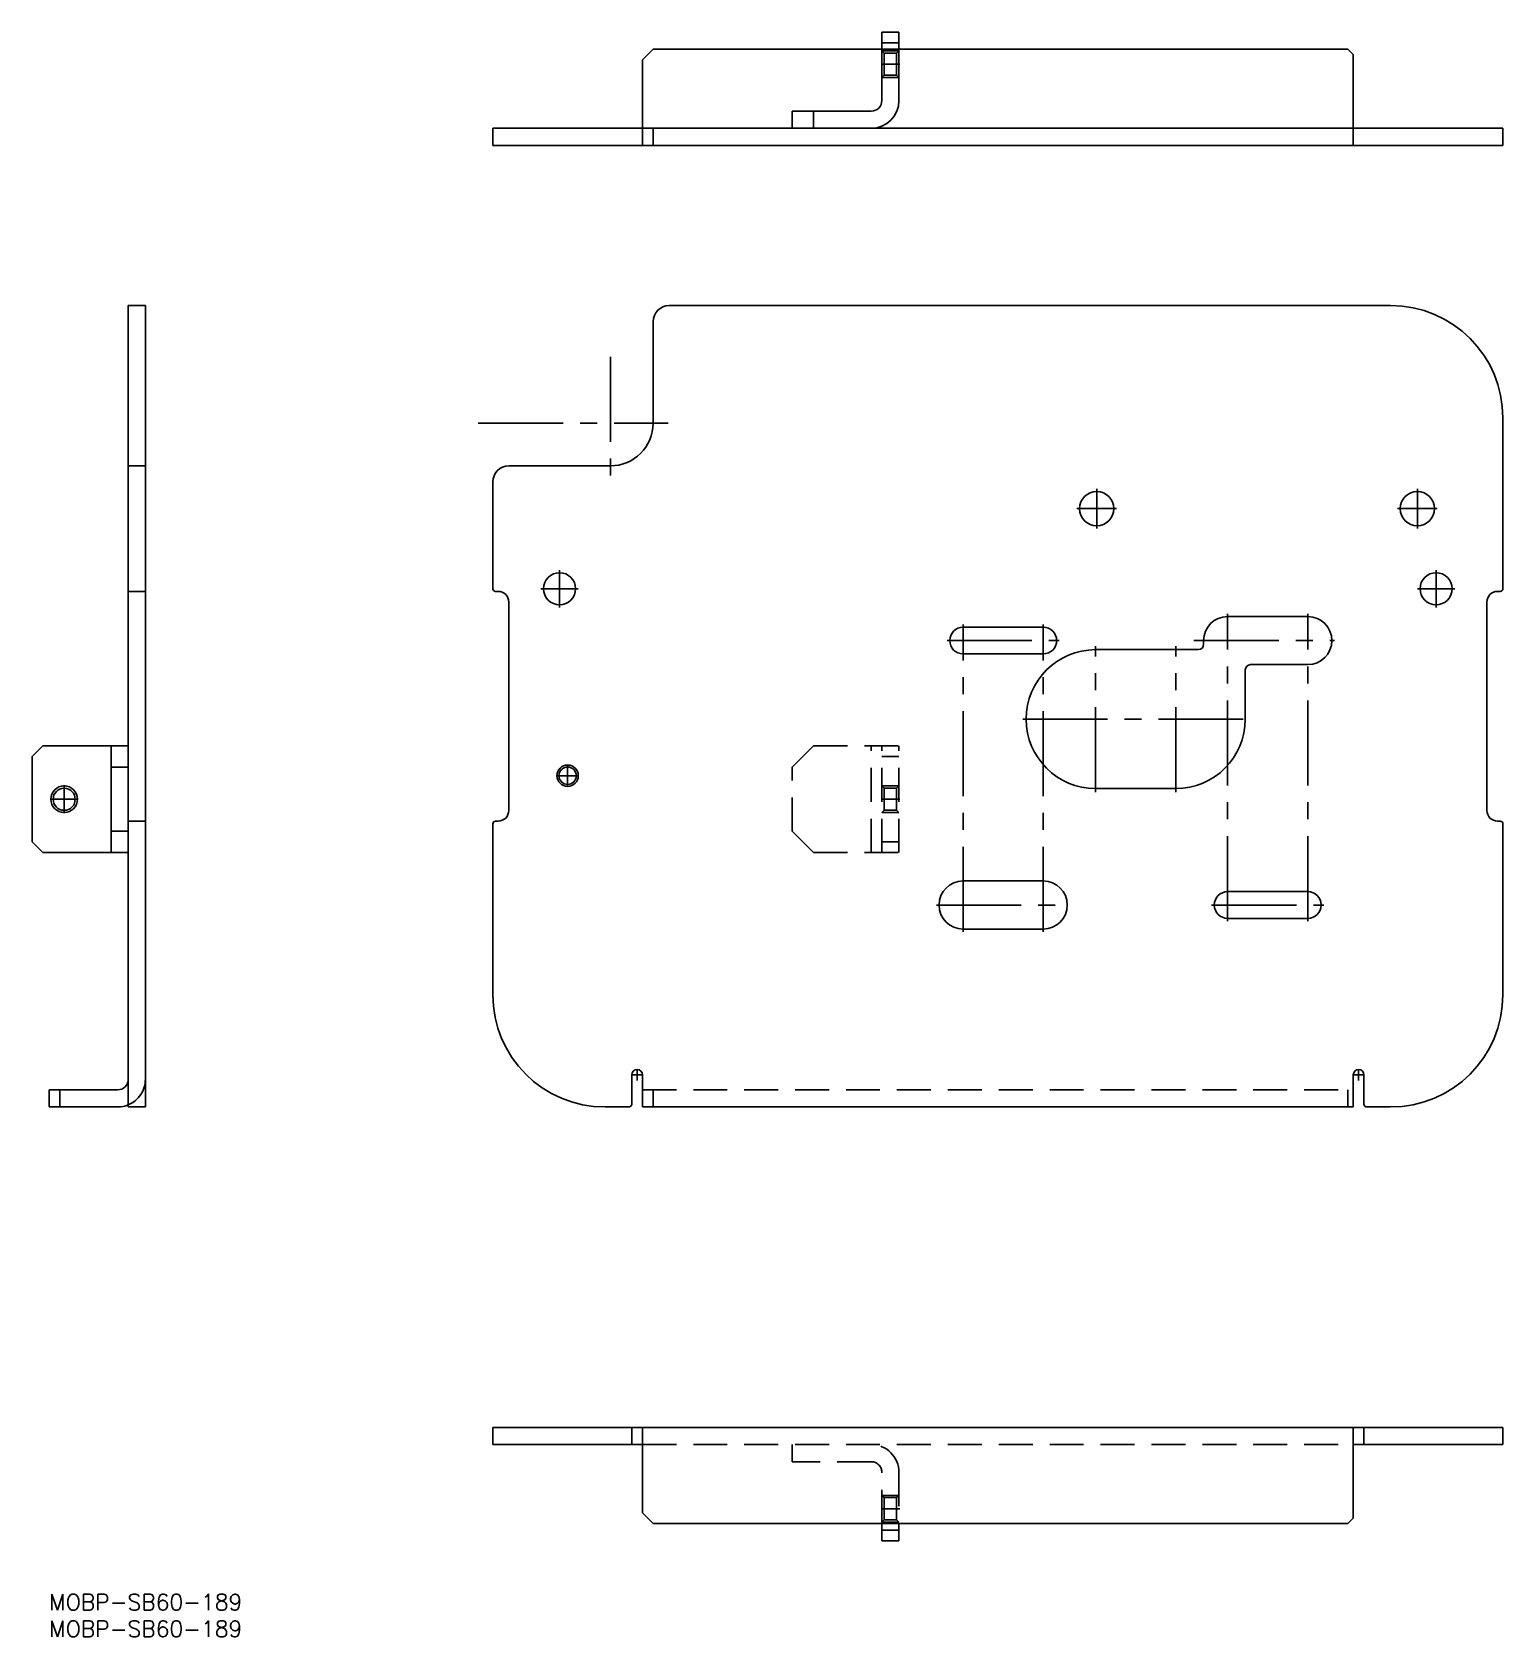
# Model space of a CAD drawing. Extents: x -3 to 272, y -8 to 292.
import ezdxf

# ---------------------------------------------------------------- set-up
doc = ezdxf.new("R2010")
doc.units = 0
doc.header["$LTSCALE"] = 0.5
doc.linetypes.add('CENTER', pattern=[50.8, 31.75, -6.35, 6.35, -6.35])
doc.linetypes.add('DASHED', pattern=[19.05, 12.7, -6.35])
for name, color, linetype in [('MSM_CENTER', 1, 'CENTER'), ('MSM_CONTINUOUS', 7, 'CONTINUOUS'), ('MSM_DASHED', 4, 'DASHED'), ('MSM_NARROW', 5, 'CONTINUOUS'), ('MSM_PART_NUMBER', 7, 'CONTINUOUS')]:
    doc.layers.add(name, color=color, linetype=linetype)
doc.styles.get("Standard").update_dxf_attribs({"font": 'txt.shx', "height": 3, "bigfont": 'bigfont.shx'})

msp = doc.modelspace()

# ---------------------------------------------------------------- linework, layer by layer
at = {"layer": 'MSM_CENTER'}
for p, q in [((155.64, 286.4), (159.16, 286.4)), ((105, 231.602), (105, 209.021)), ((80.29, 219.2), (115.822, 219.2)), ((196, 199.5), (196, 206.9)), ((256, 199.5), (256, 206.9)), ((192.3, 203.2), (199.7, 203.2)), ((252.3, 203.2), (259.7, 203.2)), ((95.5, 184.7), (95.5, 191.7)), ((259.5, 184.7), (259.5, 191.7)), ((92, 188.2), (99, 188.2)), ((256, 188.2), (263, 188.2)), ((220.5, 126), (220.5, 183.5)), ((235.5, 126), (235.5, 183.5)), ((171, 124), (171, 181.5)), ((186, 124), (186, 181.5)), ((168, 178.5), (189, 178.5)), ((195.8, 150.15), (195.8, 177.45)), ((210.8, 150.15), (210.8, 177.45)), ((214.197, 178.5), (240.5, 178.5)), ((182.15, 163.8), (225.834, 163.8)), ((97, 151.1), (97, 155.3)), ((2.8, 146.175), (2.8, 151.425)), ((94.9, 153.2), (99.1, 153.2)), ((0.175, 148.8), (5.425, 148.8)), ((155.64, 148.8), (159.16, 148.8)), ((166, 129), (191, 129)), ((217.5, 129), (238.5, 129)), ((108.95, 97.2), (111.05, 97.2)), ((110, 96.15), (110, 98.25)), ((243.95, 97.2), (246.05, 97.2)), ((245, 96.15), (245, 98.25)), ((155.64, 16), (159.16, 16))]:
    msp.add_line(p, q, dxfattribs=at)
at = {"layer": 'MSM_CONTINUOUS'}
for p, q in [((155.8, 292.4), (155.8, 279.6)), ((155.8, 292.4), (159, 292.4)), ((159, 279.6), (159, 292.4)), ((111, 287.2), (113, 289.2)), ((113, 289.2), (155.8, 289.2)), ((155.8, 290.4), (159, 290.4)), ((159, 289.2), (243, 289.2)), ((243, 289.2), (244, 288.2)), ((111, 287.2), (111, 274.4)), ((244, 288.2), (244, 274.4)), ((139, 277.6), (153.8, 277.6)), ((139, 277.6), (139, 274.4)), ((143, 274.4), (143, 277.6)), ((83, 274.4), (83, 271.2)), ((272, 274.4), (83, 274.4)), ((113, 274.4), (113, 271.2)), ((272, 274.4), (272, 271.2)), ((272, 271.2), (83, 271.2)), ((14.8, 241.2), (18, 241.2)), ((14.8, 241.2), (14.8, 91.2)), ((18, 241.2), (18, 91.2)), ((251, 241.2), (116, 241.2)), ((113, 238.2), (113, 219.2)), ((272, 188.2), (272, 220.2)), ((14.8, 211.2), (18, 211.2)), ((105, 211.2), (86, 211.2)), ((83, 208.2), (83, 188.2)), ((14.8, 187.7), (18, 187.7)), ((83.5, 187.7), (84, 187.7)), ((271, 187.7), (271.5, 187.7)), ((86, 185.7), (86, 146.7)), ((269, 146.7), (269, 185.7)), ((186, 181), (171, 181)), ((235.5, 183), (220.5, 183)), ((216, 178.5), (216, 177.8)), ((171, 176), (186, 176)), ((215, 176.8), (195.8, 176.8)), ((223.8, 163.8), (223.8, 173)), ((224.8, 174), (235.5, 174)), ((-1.2, 158.8), (-3.2, 156.8)), ((-3.2, 140.8), (-3.2, 156.8)), ((14.8, 158.8), (-1.2, 158.8)), ((11.6, 138.8), (11.6, 158.8)), ((11.6, 154.8), (14.8, 154.8)), ((195.8, 150.8), (210.8, 150.8)), ((14.8, 144.7), (18, 144.7)), ((83, 144.2), (83, 112.2)), ((84, 144.7), (83.5, 144.7)), ((271.5, 144.7), (271, 144.7)), ((272, 112.2), (272, 144.2)), ((14.8, 142.8), (11.6, 142.8)), ((-3.2, 140.8), (-1.2, 138.8)), ((14.8, 138.8), (-1.2, 138.8)), ((186, 133.5), (171, 133.5)), ((235.5, 131.5), (220.5, 131.5)), ((220.5, 126.5), (235.5, 126.5)), ((171, 124.5), (186, 124.5)), ((109, 91.7), (109, 97.2)), ((111, 97.2), (111, 91.2)), ((244, 97.2), (244, 91.2)), ((246, 97.2), (246, 91.7)), ((12.8, 94.4), (0, 94.4)), ((0, 94.4), (0, 91.2)), ((2, 94.4), (2, 91.2)), ((12.8, 91.2), (0, 91.2)), ((14.8, 91.2), (18, 91.2)), ((104, 91.2), (108.5, 91.2)), ((111, 91.2), (244, 91.2)), ((246.5, 91.2), (251, 91.2)), ((83, 31.2), (272, 31.2)), ((83, 28), (83, 31.2)), ((109, 28), (109, 31.2)), ((111, 31.2), (111, 15.2)), ((244, 31.2), (244, 14.2)), ((246, 28), (246, 31.2)), ((272, 28), (272, 31.2)), ((83, 28), (111, 28)), ((244, 28), (272, 28)), ((111, 15.2), (113, 13.2)), ((113, 13.2), (243, 13.2)), ((155.8, 10), (155.8, 13.2)), ((159, 13.2), (159, 10)), ((243, 13.2), (244, 14.2)), ((155.8, 12), (159, 12)), ((155.8, 10), (159, 10))]:
    msp.add_line(p, q, dxfattribs=at)
for centre, radius in [((196, 203.2), 3.2), ((256, 203.2), 3.2), ((95.5, 188.2), 3), ((259.5, 188.2), 3), ((97, 153.2), 1.621), ((2.8, 148.8), 2.067)]:
    msp.add_circle(centre, radius, dxfattribs=at)
for centre, radius, start, end in [((153.8, 279.6), 2, 270, 0), ((153.8, 279.6), 5.2, 270, 0), ((116, 238.2), 3, 90, 180), ((251, 220.2), 21, 0, 90), ((105, 219.2), 8, 270, 0), ((86, 208.2), 3, 90, 180), ((83.5, 188.2), 0.5, 180, 270), ((84, 185.7), 2, 0, 90), ((271, 185.7), 2, 90, 180), ((271.5, 188.2), 0.5, 270, 0), ((171, 178.5), 2.5, 90, 270), ((186, 178.5), 2.5, 270, 90), ((220.5, 178.5), 4.5, 90, 180), ((235.5, 178.5), 4.5, 270, 90), ((215, 177.8), 1, 270, 0), ((195.8, 163.8), 13, 90, 270), ((224.8, 173), 1, 90, 180), ((210.8, 163.8), 13, 270, 0), ((83.5, 144.2), 0.5, 90, 180), ((84, 146.7), 2, 270, 0), ((271, 146.7), 2, 180, 270), ((271.5, 144.2), 0.5, 0, 90), ((171, 129), 4.5, 90, 270), ((186, 129), 4.5, 270, 90), ((220.5, 129), 2.5, 90, 270), ((235.5, 129), 2.5, 270, 90), ((104, 112.2), 21, 180, 270), ((251, 112.2), 21, 270, 0), ((12.8, 96.4), 2, 270, 0), ((110, 97.2), 1, 0, 180), ((245, 97.2), 1, 0, 180), ((12.8, 96.4), 5.2, 270, 292.61986), ((108.5, 91.7), 0.5, 270, 0), ((246.5, 91.7), 0.5, 180, 270)]:
    msp.add_arc(centre, radius, start, end, dxfattribs=at)
at = {"layer": 'MSM_DASHED'}
for p, q in [((155.8, 289.2), (159, 289.2)), ((156.233, 288.467), (155.8, 288.9)), ((159, 288.9), (155.8, 288.9)), ((158.567, 288.467), (156.233, 288.467)), ((156.233, 288.467), (156.233, 284.333)), ((159, 288.9), (158.567, 288.467)), ((158.567, 288.467), (158.567, 284.333)), ((155.8, 283.9), (156.233, 284.333)), ((159, 283.9), (155.8, 283.9)), ((156.233, 284.333), (158.567, 284.333)), ((158.567, 284.333), (159, 283.9)), ((111, 274.4), (111, 271.2)), ((244, 274.4), (244, 271.2)), ((139, 154.8), (143, 158.8)), ((143, 158.8), (159, 158.8)), ((153.8, 138.8), (153.8, 158.8)), ((155.8, 138.8), (155.8, 158.8)), ((155.8, 156.8), (159, 156.8)), ((159, 138.8), (159, 158.8)), ((139, 142.8), (139, 154.8)), ((156.233, 150.867), (155.8, 151.3)), ((159, 151.3), (155.8, 151.3)), ((158.567, 150.867), (156.233, 150.867)), ((156.233, 150.867), (156.233, 146.733)), ((159, 151.3), (158.567, 150.867)), ((158.567, 150.867), (158.567, 146.733)), ((155.8, 146.3), (156.233, 146.733)), ((159, 146.3), (155.8, 146.3)), ((156.233, 146.733), (158.567, 146.733)), ((158.567, 146.733), (159, 146.3)), ((143, 138.8), (139, 142.8)), ((143, 138.8), (159, 138.8)), ((155.8, 140.8), (159, 140.8)), ((111, 94.4), (244, 94.4)), ((113, 94.4), (113, 91.2)), ((243, 94.4), (243, 91.2)), ((111, 28), (244, 28)), ((139, 28), (139, 24.8)), ((153.8, 24.8), (139, 24.8)), ((155.8, 13.2), (155.8, 22.8)), ((159, 22.8), (159, 13.2)), ((156.233, 18.067), (155.8, 18.5)), ((159, 18.5), (155.8, 18.5)), ((158.567, 18.067), (156.233, 18.067)), ((156.233, 18.067), (156.233, 13.933)), ((159, 18.5), (158.567, 18.067)), ((158.567, 18.067), (158.567, 13.933)), ((155.8, 13.5), (156.233, 13.933)), ((159, 13.5), (155.8, 13.5)), ((156.233, 13.933), (158.567, 13.933)), ((158.567, 13.933), (159, 13.5))]:
    msp.add_line(p, q, dxfattribs=at)
for centre, radius, start, end in [((12.8, 96.4), 5.2, 292.61986, 0), ((153.8, 22.8), 5.2, 0, 90), ((153.8, 22.8), 2, 0, 90)]:
    msp.add_arc(centre, radius, start, end, dxfattribs=at)
at = {"layer": 'MSM_NARROW'}
for centre, radius in [((97, 153.2), 2), ((2.8, 148.8), 2.5)]:
    msp.add_circle(centre, radius, dxfattribs=at)

# ---------------------------------------------------------------- texts
at = {"layer": 'MSM_PART_NUMBER'}
for p in [(0, -3), (0, -8)]:
    msp.add_text('MOBP-SB60-189', height=3, dxfattribs=at).set_placement(p)

doc.saveas('drawing.dxf')
